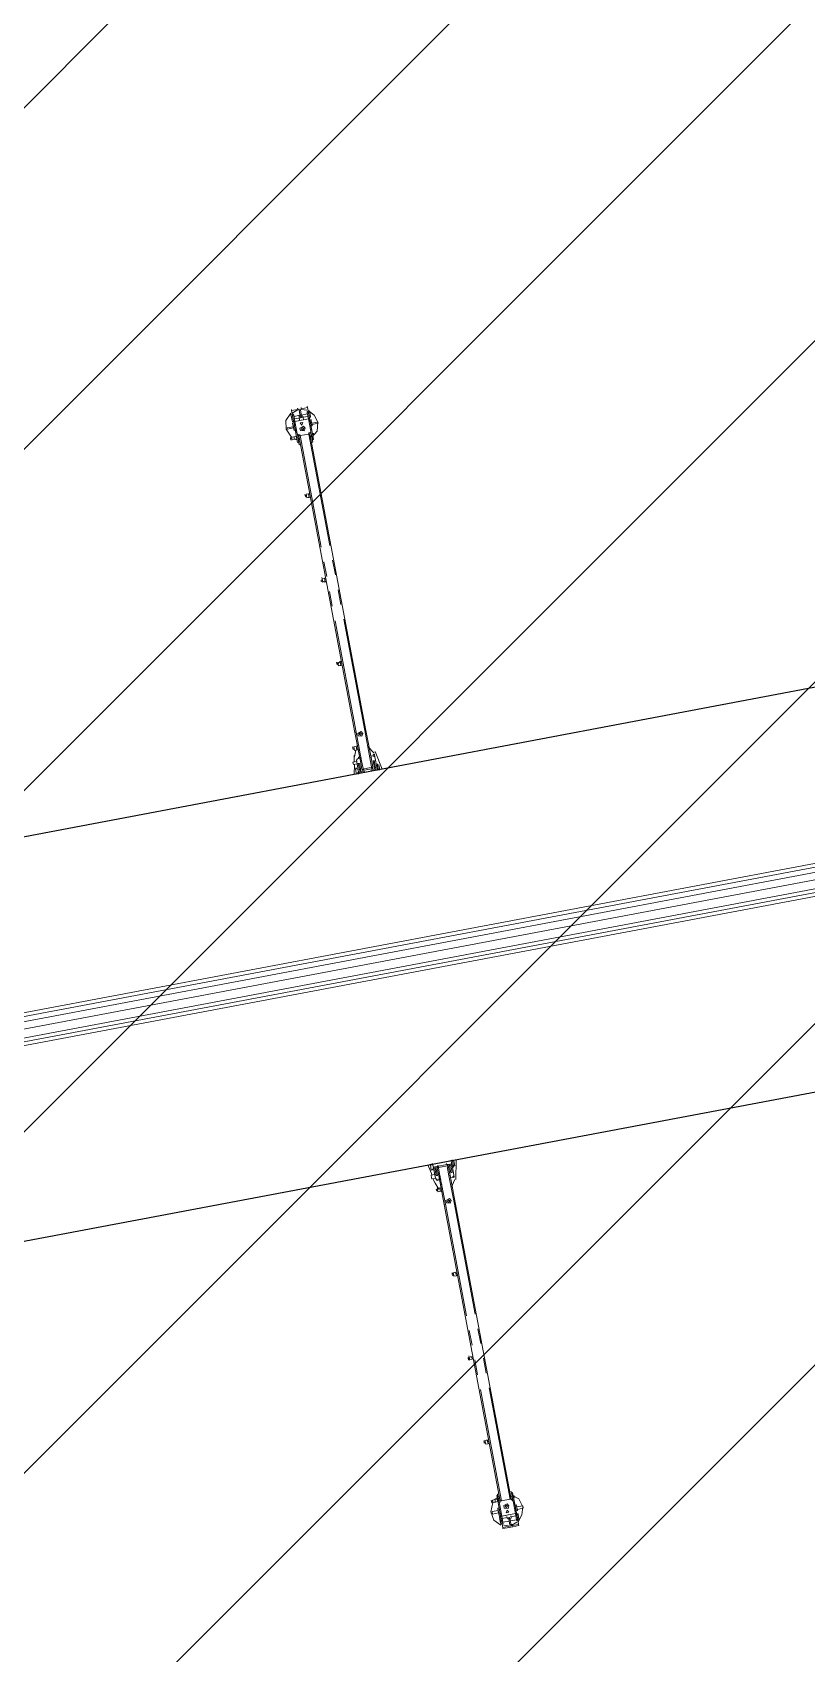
# Model space of a CAD drawing. Extents: x 407440 to 411585, y 6041728 to 6045069.
# Drawn here: x 408407.1 to 408442.7, y 6044236.2 to 6044310.8 of the extents above; entities that cross this region are included whole.
import ezdxf

# ---------------------------------------------------------------- set-up
doc = ezdxf.new("R2010")
doc.units = 0
doc.header["$LTSCALE"] = 5
doc.linetypes.add('foc-TIELINE', pattern=[1.875, 1.25, -0.625])
for name, color, linetype in [('P-BUFFER-PURPLE', 187, 'foc-TIELINE'), ('P-PROPOSED-EXISTING-H', 59, 'Continuous'), ('T-TIE', 201, 'foc-TIELINE')]:
    doc.layers.add(name, color=color, linetype=linetype)

# ---------------------------------------------------------------- blocks, each defined once
blk = doc.blocks.new('P-RIG-877')
at = {"layer": 'T-TIE', "linetype": 'ByBlock', "lineweight": 25}
blk.add_lwpolyline([(1.734, 8.496), (1.929, 8.496), (1.94, 28.3), (-1.722, 28.3), (-1.722, 8.496), (0.873, 8.496)], dxfattribs=at)
at = {"layer": 'T-TIE', "linetype": 'ByBlock', "lineweight": 5}
for points in [[(-0.126, 28.208), (-0.138, 4.914)], [(-0.092, 28.208), (-0.103, 4.914)], [(-0.046, 28.208), (-0.057, 4.914)], [(0.103, 28.208), (0.092, 4.914)], [(0.138, 28.208), (0.126, 4.914)], [(0.172, 28.208), (0.161, 4.914)], [(0.023, 27.726), (0.011, 4.914)], [(-5.074, 15.981), (-5.074, 15.97)], [(-4.994, 15.981), (-4.994, 15.97)], [(-4.96, 15.981), (-4.971, 15.981)], [(-1.768, 16.004), (-1.78, 16.004)], [(1.986, 16.004), (1.975, 16.004)], [(5.178, 15.981), (5.166, 15.981)], [(5.212, 15.981), (5.212, 15.97)], [(5.293, 15.981), (5.293, 15.97)], [(5.35, 15.981), (5.339, 15.981), (5.327, 15.981)], [(-5.12, 15.924), (-5.132, 15.924)], [(-5.12, 15.889), (-5.132, 15.889)], [(-5.12, 15.832), (-5.132, 15.832)], [(-5.074, 15.843), (-5.074, 15.832)], [(-4.994, 15.843), (-4.994, 15.832)], [(-4.96, 15.832), (-4.971, 15.832)], [(-3.835, 15.947), (-4.879, 15.947), (-4.891, 15.947)], [(-3.835, 15.866), (-4.879, 15.866), (-4.891, 15.866)], [(-3.697, 15.947), (-3.559, 15.947)], [(-3.697, 15.866), (-3.559, 15.866)], [(-3.421, 15.947), (-3.283, 15.947)], [(-3.421, 15.866), (-3.283, 15.866)], [(-3.146, 15.947), (-2.101, 15.947)], [(-3.146, 15.866), (-2.101, 15.866)], [(-1.848, 15.947), (-1.745, 15.947), (-1.757, 15.947)], [(-1.848, 15.866), (-1.745, 15.866), (-1.757, 15.866)], [(2.067, 15.947), (1.963, 15.947), (1.952, 15.947)], [(2.067, 15.866), (1.963, 15.866), (1.952, 15.866)], [(3.364, 15.947), (2.319, 15.947)], [(3.364, 15.866), (2.319, 15.866)], [(3.639, 15.947), (3.502, 15.947)], [(3.639, 15.866), (3.502, 15.866)], [(3.915, 15.947), (3.777, 15.947)], [(3.915, 15.866), (3.777, 15.866)], [(4.053, 15.947), (5.097, 15.947), (5.086, 15.947)], [(4.053, 15.866), (5.097, 15.866), (5.086, 15.866)], [(5.178, 15.832), (5.166, 15.832)], [(5.212, 15.843), (5.212, 15.832)], [(5.293, 15.843), (5.293, 15.832)], [(5.35, 15.924), (5.339, 15.924)], [(5.339, 15.889), (5.35, 15.889)], [(5.339, 15.832), (5.35, 15.832)]]:
    blk.add_lwpolyline(points, dxfattribs=at)
at = {"layer": 'T-TIE', "linetype": 'ByBlock', "lineweight": 18}
for points in [[(-5.132, 15.981), (-5.12, 15.981)], [(-5.074, 15.97), (-5.017, 15.97), (-5.017, 15.981), (-4.994, 15.981), (-4.983, 15.981), (-5.074, 15.981), (-5.086, 15.981), (-5.086, 15.97)], [(-5.052, 15.981), (-5.04, 15.981)], [(-1.86, 15.981), (-1.871, 15.981), (-1.871, 15.993), (-1.848, 15.993)], [(-1.78, 16.004), (-1.768, 16.004)], [(-1.78, 15.993), (-1.768, 15.993)], [(1.975, 16.004), (1.986, 16.004)], [(5.327, 15.981), (5.339, 15.981)], [(-5.132, 15.832), (-5.12, 15.832)], [(-5.074, 15.901), (-5.109, 15.901), (-5.109, 15.912), (-5.074, 15.912)], [(-5.063, 15.912), (-5.052, 15.912), (-5.063, 15.912), (-5.074, 15.912)], [(-5.074, 15.82), (-5.063, 15.82)], [(-5.04, 15.912), (-5.052, 15.912), (-5.052, 15.901), (-5.04, 15.901)], [(-5.052, 15.82), (-5.04, 15.82)], [(-4.971, 15.901), (-4.994, 15.912), (-4.994, 15.889)], [(-4.994, 15.82), (-4.983, 15.82)], [(-4.983, 15.82), (-4.971, 15.82), (-4.983, 15.82), (-4.948, 15.82)], [(-4.937, 15.924), (-4.96, 15.912), (-4.948, 15.878), (-4.925, 15.878), (-4.914, 15.912)], [(-4.96, 15.82), (-4.948, 15.82)], [(-4.937, 15.912), (-4.948, 15.901), (-4.937, 15.889), (-4.925, 15.901)], [(-4.856, 15.832), (-4.879, 15.832), (-4.879, 15.809), (-4.856, 15.809)], [(-4.868, 15.832), (-4.856, 15.832)], [(-4.305, 15.82), (-4.305, 15.843), (-4.34, 15.843), (-4.34, 15.82)], [(-4.317, 15.809), (-4.317, 15.82), (-4.317, 15.809), (-4.328, 15.809)], [(-4.328, 15.82), (-4.317, 15.82), (-4.317, 15.809), (-4.328, 15.809)], [(-4.305, 15.832), (-4.305, 15.843)], [(-3.525, 15.809), (-3.536, 15.809), (-3.536, 15.82), (-3.536, 15.809), (-3.525, 15.809), (-3.525, 15.82)], [(-3.513, 15.832), (-3.513, 15.843)], [(-2.744, 15.809), (-2.744, 15.82), (-2.744, 15.809), (-2.755, 15.809)], [(-2.732, 15.832), (-2.732, 15.843)], [(-2.078, 15.924), (-2.101, 15.912), (-2.089, 15.878), (-2.067, 15.878), (-2.055, 15.912)], [(-2.078, 15.912), (-2.089, 15.901), (-2.078, 15.889), (-2.067, 15.901)], [(-1.94, 15.832), (-1.94, 15.843)], [(-1.86, 15.866), (-1.848, 15.866), (-1.86, 15.866), (-1.871, 15.866)], [(-1.871, 15.855), (-1.86, 15.855)], [(2.055, 15.866), (2.067, 15.866), (2.078, 15.866), (2.067, 15.866)], [(2.067, 15.866), (2.319, 15.866)], [(2.078, 15.855), (2.089, 15.855)], [(2.17, 15.958), (2.181, 15.958)], [(2.17, 15.809), (2.181, 15.809), (2.181, 15.82), (2.181, 15.809), (2.17, 15.809), (2.17, 15.82)], [(2.296, 15.924), (2.273, 15.912), (2.285, 15.878), (2.308, 15.878), (2.319, 15.912)], [(2.296, 15.912), (2.285, 15.901), (2.296, 15.889), (2.308, 15.901)], [(2.962, 15.809), (2.962, 15.82), (2.962, 15.809), (2.974, 15.809)], [(5.097, 15.832), (5.074, 15.832), (5.074, 15.809), (5.097, 15.809)], [(5.097, 15.82), (5.097, 15.809)], [(5.155, 15.924), (5.132, 15.912), (5.143, 15.878), (5.166, 15.878), (5.178, 15.912)], [(5.155, 15.912), (5.143, 15.901), (5.155, 15.889), (5.166, 15.901)], [(5.166, 15.82), (5.178, 15.82)], [(5.201, 15.82), (5.178, 15.82), (5.189, 15.82), (5.178, 15.82)], [(5.189, 15.901), (5.212, 15.889), (5.212, 15.912)], [(5.189, 15.82), (5.201, 15.82)], [(5.247, 15.82), (5.258, 15.82)], [(5.281, 15.912), (5.293, 15.912), (5.281, 15.912), (5.27, 15.912)], [(5.27, 15.901), (5.27, 15.889), (5.27, 15.901), (5.281, 15.901), (5.293, 15.901), (5.281, 15.901)], [(5.281, 15.82), (5.293, 15.82)], [(5.327, 15.832), (5.339, 15.832)], [(5.339, 15.889), (5.35, 15.889)], [(-1.768, 15.797), (-1.722, 15.797)], [(1.986, 15.797), (1.94, 15.797)]]:
    blk.add_lwpolyline(points, close=True, dxfattribs=at)
at = {"layer": 'T-TIE', "linetype": 'ByBlock', "lineweight": 5}
blk.add_lwpolyline([(-5.132, 15.981), (-5.12, 15.981)], close=True, dxfattribs=at)
at = {"layer": 'T-TIE', "linetype": 'ByBlock', "lineweight": 18}
for points in [[(-4.96, 15.981), (-5.12, 15.981), (-4.96, 15.981)], [(-5.12, 15.981), (-5.12, 15.924), (-5.12, 15.981)], [(-5.097, 15.97), (-5.12, 15.901), (-5.097, 15.832)], [(-4.845, 15.97), (-4.891, 16.027), (-4.971, 16.05), (-5.04, 16.027), (-5.097, 15.981)], [(-5.086, 15.993), (-5.074, 15.993), (-5.074, 15.981), (-5.063, 15.981)], [(-4.891, 15.958), (-4.879, 15.958), (-4.902, 15.97), (-5.017, 15.97), (-5.017, 15.843), (-5.074, 15.843), (-5.086, 15.843), (-5.086, 15.832), (-5.074, 15.832)], [(-5.029, 15.993), (-5.074, 15.993), (-5.029, 15.993)], [(-5.063, 15.843), (-5.063, 15.901), (-5.074, 15.901), (-5.063, 15.901), (-5.052, 15.901), (-5.052, 15.889), (-5.052, 15.912), (-5.052, 15.924), (-5.04, 15.924), (-5.04, 15.912), (-5.04, 15.924), (-5.04, 15.97)], [(-5.04, 15.843), (-5.04, 15.889), (-5.04, 15.901), (-5.052, 15.901), (-5.063, 15.901), (-5.063, 15.912), (-5.063, 15.97)], [(-5.029, 15.981), (-5.029, 15.993), (-5.04, 15.993)], [(-4.983, 15.981), (-4.994, 15.981), (-5.04, 15.981)], [(-5.006, 15.993), (-4.994, 15.993), (-4.994, 15.981), (-4.822, 15.981), (-4.822, 15.97), (-4.891, 15.97)], [(-4.948, 15.993), (-4.994, 15.993), (-4.948, 15.993)], [(-4.96, 15.981), (-4.948, 15.981), (-4.948, 15.993), (-4.96, 15.993), (-4.96, 16.05), (-4.971, 16.05), (-4.971, 15.993)], [(-4.925, 15.981), (-4.96, 15.981), (-4.925, 15.981)], [(-4.914, 15.981), (-4.925, 15.981), (-4.948, 15.981), (-4.937, 15.981)], [(-4.925, 15.981), (-4.937, 15.981), (-4.925, 15.981)], [(-4.868, 15.993), (-4.879, 15.993)], [(-4.879, 15.981), (-4.856, 15.981)], [(-4.868, 15.981), (-4.868, 15.993), (-4.868, 15.981)], [(-4.856, 15.958), (-4.856, 15.97), (-4.799, 15.97), (-4.799, 15.958)], [(-1.883, 15.993), (-1.952, 15.947)], [(-1.722, 16.039), (-1.894, 16.004)], [(-1.86, 15.981), (-1.86, 15.958), (-1.871, 15.958)], [(-1.78, 16.004), (-1.768, 16.004), (-1.768, 16.016), (-1.722, 16.016), (-1.722, 16.004), (-1.722, 15.993), (-1.734, 15.993), (-1.848, 15.993)], [(-1.745, 15.981), (-1.814, 15.981), (-1.814, 15.97), (-1.745, 15.97)], [(-1.734, 16.004), (-1.722, 16.004), (-1.768, 16.004), (-1.768, 15.993), (-1.768, 16.004), (-1.768, 15.993), (-1.78, 15.993)], [(-1.734, 15.935), (-1.734, 15.993), (-1.722, 15.993), (-1.768, 15.993), (-1.768, 16.004)], [(-1.734, 15.97), (-1.745, 15.97), (-1.745, 15.981), (-1.734, 15.981)], [(1.986, 15.993), (1.975, 15.993), (1.986, 15.993), (1.998, 15.993), (1.998, 16.004), (1.986, 16.004), (1.986, 15.993), (1.986, 16.004), (1.986, 16.016), (1.94, 16.016), (1.94, 16.004), (1.94, 15.993), (1.929, 15.993)], [(1.929, 16.004), (1.94, 16.004), (1.986, 16.004), (1.986, 15.993), (1.94, 15.993), (1.963, 15.993), (1.963, 15.935)], [(1.94, 16.039), (2.112, 16.004)], [(2.067, 15.993), (1.963, 15.993)], [(1.963, 15.97), (1.975, 15.97), (1.975, 15.981), (1.963, 15.981)], [(1.975, 15.981), (2.044, 15.981), (2.044, 15.97), (1.975, 15.97)], [(2.078, 15.981), (2.089, 15.981), (2.089, 15.993), (2.067, 15.993), (2.089, 15.981), (2.089, 15.958), (2.078, 15.958)], [(2.181, 15.947), (2.112, 15.993)], [(5.074, 15.958), (5.074, 15.97), (5.029, 15.97), (5.029, 15.958)], [(5.109, 15.97), (5.04, 15.97), (5.04, 15.981), (5.212, 15.981), (5.201, 15.981), (5.189, 15.981)], [(5.316, 15.981), (5.258, 16.027), (5.189, 16.05), (5.109, 16.027), (5.063, 15.97)], [(5.086, 15.993), (5.074, 15.993)], [(5.097, 15.981), (5.074, 15.981)], [(5.086, 15.981), (5.086, 15.993), (5.086, 15.981)], [(5.212, 15.981), (5.235, 15.981), (5.235, 15.97), (5.293, 15.97), (5.293, 15.912), (5.327, 15.912), (5.327, 15.901), (5.293, 15.901), (5.293, 15.843), (5.235, 15.843), (5.235, 15.97), (5.12, 15.97), (5.097, 15.958), (5.086, 15.958)], [(5.143, 15.981), (5.155, 15.981), (5.178, 15.981), (5.166, 15.981), (5.166, 15.993), (5.155, 15.993)], [(5.155, 15.981), (5.178, 15.981), (5.155, 15.981)], [(5.155, 15.981), (5.178, 15.981)], [(5.166, 15.993), (5.212, 15.993), (5.166, 15.993)], [(5.258, 15.981), (5.212, 15.981), (5.212, 15.993), (5.201, 15.993), (5.201, 16.05), (5.178, 16.05), (5.178, 15.993)], [(5.178, 15.981), (5.339, 15.981), (5.178, 15.981)], [(5.201, 15.981), (5.293, 15.981), (5.304, 15.981), (5.304, 15.97), (5.293, 15.97)], [(5.27, 15.981), (5.258, 15.981), (5.247, 15.981), (5.247, 15.993), (5.235, 15.993)], [(5.247, 15.993), (5.293, 15.993), (5.247, 15.993)], [(5.258, 15.924), (5.258, 15.97)], [(5.281, 15.993), (5.293, 15.993), (5.293, 15.981), (5.281, 15.981)], [(5.316, 15.832), (5.339, 15.901), (5.316, 15.97)], [(5.327, 15.924), (5.339, 15.924), (5.35, 15.924), (5.35, 15.981)], [(5.339, 15.981), (5.339, 15.924), (5.339, 15.889), (5.339, 15.832)], [(-5.12, 15.924), (-5.132, 15.924)], [(-5.12, 15.889), (-5.12, 15.924), (-5.12, 15.889)], [(-5.12, 15.889), (-5.12, 15.832), (-5.12, 15.889)], [(-5.12, 15.832), (-4.96, 15.832), (-5.12, 15.832)], [(-4.868, 15.809), (-4.879, 15.809), (-4.879, 15.82), (-4.879, 15.809), (-4.879, 15.786), (-4.96, 15.752), (-5.04, 15.763), (-5.097, 15.82)], [(-5.086, 15.832), (-5.086, 15.82), (-5.017, 15.82), (-5.017, 15.832)], [(-5.063, 15.832), (-5.074, 15.832), (-4.983, 15.832), (-4.994, 15.832), (-4.822, 15.832), (-4.822, 15.843), (-4.891, 15.843)], [(-5.04, 15.912), (-5.052, 15.912), (-5.063, 15.912), (-5.063, 15.901)], [(-5.052, 15.889), (-5.063, 15.889)], [(-5.052, 15.832), (-5.04, 15.832), (-5.052, 15.832), (-5.052, 15.82), (-5.063, 15.82), (-5.04, 15.82), (-5.063, 15.82), (-5.052, 15.82), (-5.063, 15.82)], [(-5.052, 15.924), (-5.052, 15.912), (-5.052, 15.901)], [(-5.04, 15.901), (-5.04, 15.889), (-5.052, 15.889), (-5.04, 15.889), (-5.017, 15.889)], [(-5.017, 15.878), (-5.017, 15.901), (-5.017, 15.924), (-5.04, 15.924), (-5.04, 15.889)], [(-4.983, 15.832), (-4.994, 15.832), (-5.04, 15.832), (-5.006, 15.832), (-5.006, 15.82), (-4.937, 15.82), (-4.937, 15.832), (-4.948, 15.832), (-4.96, 15.832)], [(-5.029, 15.843), (-5.017, 15.843), (-5.017, 15.832), (-4.994, 15.832)], [(-4.891, 15.855), (-4.879, 15.855), (-4.902, 15.843), (-5.017, 15.843)], [(-4.994, 15.912), (-4.994, 15.889)], [(-4.96, 15.82), (-4.96, 15.763), (-4.971, 15.763), (-4.971, 15.82), (-4.983, 15.82)], [(-4.925, 15.832), (-4.96, 15.832), (-4.925, 15.832)], [(-4.914, 15.832), (-4.948, 15.832)], [(-4.925, 15.832), (-4.937, 15.832), (-4.925, 15.832)], [(-4.879, 15.832), (-4.891, 15.832)], [(-4.879, 15.958), (-4.879, 15.947), (-4.879, 15.866), (-4.879, 15.855), (-4.879, 15.866), (-4.879, 15.947), (-4.879, 15.958), (-2.101, 15.958), (-2.101, 15.947), (-1.848, 15.947), (-1.848, 15.958), (-1.757, 15.958), (-1.745, 15.947)], [(-2.101, 15.866), (-2.101, 15.855), (-4.879, 15.855)], [(-4.856, 15.855), (-4.856, 15.843), (-4.799, 15.843), (-4.799, 15.855)], [(-4.856, 15.809), (-4.845, 15.832)], [(-4.305, 15.855), (-4.305, 15.843), (-4.34, 15.843), (-4.34, 15.855)], [(-4.317, 15.843), (-4.328, 15.843), (-4.34, 15.843)], [(-4.305, 15.82), (-4.34, 15.82), (-4.305, 15.82)], [(-4.305, 15.855), (-4.305, 15.843), (-4.305, 15.855)], [(-3.548, 15.82), (-3.548, 15.843), (-3.513, 15.843), (-3.525, 15.82), (-3.536, 15.82), (-3.548, 15.82), (-3.559, 15.82)], [(-3.548, 15.855), (-3.548, 15.843), (-3.513, 15.843), (-3.513, 15.855), (-3.513, 15.843), (-3.513, 15.855)], [(-3.525, 15.843), (-3.536, 15.843), (-3.548, 15.843)], [(-3.513, 15.82), (-3.548, 15.82), (-3.513, 15.82)], [(-3.536, 15.82), (-3.513, 15.82)], [(-2.732, 15.855), (-2.732, 15.843), (-2.767, 15.843), (-2.767, 15.855)], [(-2.744, 15.843), (-2.755, 15.843), (-2.767, 15.843), (-2.755, 15.82), (-2.755, 15.809), (-2.744, 15.809), (-2.744, 15.82), (-2.755, 15.82)], [(-2.767, 15.843), (-2.732, 15.843), (-2.732, 15.82), (-2.744, 15.82), (-2.767, 15.82)], [(-2.732, 15.82), (-2.767, 15.82), (-2.732, 15.82)], [(-2.732, 15.855), (-2.732, 15.843), (-2.732, 15.855)], [(-1.848, 15.855), (-2.101, 15.855), (-2.112, 15.855)], [(-1.745, 15.958), (-1.745, 15.947), (-1.745, 15.855), (-1.745, 15.866), (-1.757, 15.855), (-1.848, 15.855), (-1.848, 15.866), (-2.101, 15.866), (-1.848, 15.866), (-1.86, 15.866), (-1.871, 15.866), (-1.86, 15.866)], [(-2.101, 15.958), (-1.848, 15.958)], [(-1.975, 15.866), (-1.986, 15.866)], [(-1.963, 15.958), (-1.952, 15.958), (-1.963, 15.958), (-1.975, 15.958)], [(-1.963, 15.843), (-1.952, 15.843), (-1.963, 15.843), (-1.975, 15.843), (-1.94, 15.843), (-1.94, 15.82), (-1.975, 15.82), (-1.94, 15.82), (-1.975, 15.82), (-1.975, 15.843), (-1.975, 15.855)], [(-1.94, 15.855), (-1.94, 15.843), (-1.94, 15.855), (-1.94, 15.843), (-1.975, 15.843)], [(-1.963, 15.82), (-1.963, 15.809), (-1.952, 15.809), (-1.963, 15.809), (-1.975, 15.809)], [(-1.952, 15.809), (-1.952, 15.82), (-1.952, 15.809), (-1.963, 15.809), (-1.963, 15.82), (-1.952, 15.82)], [(-1.94, 15.866), (-1.952, 15.866)], [(-1.94, 15.832), (-1.883, 15.809)], [(-1.917, 15.866), (-1.929, 15.866)], [(-1.768, 15.82), (-1.722, 15.82), (-1.848, 15.82), (-1.86, 15.832), (-1.86, 15.855), (-1.871, 15.855), (-1.883, 15.855)], [(-1.871, 15.855), (-1.86, 15.855), (-1.871, 15.855), (-1.871, 15.843), (-1.86, 15.843)], [(-1.814, 15.82), (-1.814, 15.786), (-1.837, 15.786), (-1.837, 15.82)], [(-1.745, 15.832), (-1.814, 15.832), (-1.814, 15.843), (-1.745, 15.843)], [(-1.78, 15.797), (-1.768, 15.797), (-1.768, 15.82), (-1.78, 15.82)], [(-1.757, 15.866), (-1.757, 15.935)], [(-1.734, 15.832), (-1.745, 15.832), (-1.745, 15.843), (-1.734, 15.843)], [(-1.734, 15.878), (-1.734, 15.82), (-1.722, 15.82), (-1.722, 15.797), (-1.734, 15.797)], [(1.929, 15.82), (1.94, 15.82), (1.94, 15.797), (1.929, 15.797)], [(2.032, 15.82), (2.032, 15.786), (2.055, 15.786), (2.067, 15.786), (2.067, 15.82), (1.94, 15.82), (1.986, 15.82)], [(1.975, 15.958), (1.963, 15.958), (1.963, 15.947), (1.963, 15.855)], [(5.097, 15.958), (5.097, 15.947), (5.097, 15.866), (5.097, 15.855), (5.097, 15.866), (5.097, 15.947), (5.097, 15.958), (2.319, 15.958), (2.319, 15.947), (2.067, 15.947), (2.067, 15.958), (1.975, 15.958), (1.963, 15.947)], [(1.963, 15.82), (1.963, 15.878)], [(1.975, 15.855), (1.963, 15.855), (1.963, 15.866), (1.975, 15.855), (2.067, 15.855), (2.067, 15.866)], [(1.963, 15.832), (1.975, 15.832), (1.975, 15.843), (1.963, 15.843)], [(1.975, 15.935), (1.975, 15.866)], [(1.975, 15.832), (2.044, 15.832), (2.044, 15.843), (1.975, 15.843)], [(1.975, 15.797), (1.986, 15.797), (1.986, 15.82), (1.975, 15.82)], [(2.089, 15.866), (2.078, 15.866), (2.067, 15.866), (2.055, 15.866)], [(2.319, 15.958), (2.067, 15.958)], [(2.067, 15.855), (2.319, 15.855), (2.308, 15.855)], [(2.067, 15.82), (2.089, 15.832), (2.089, 15.855)], [(2.17, 15.832), (2.112, 15.809), (2.067, 15.797)], [(2.078, 15.843), (2.089, 15.843), (2.089, 15.855), (2.078, 15.855), (2.089, 15.855), (2.078, 15.855)], [(2.147, 15.866), (2.135, 15.866)], [(2.17, 15.866), (2.158, 15.866)], [(2.181, 15.843), (2.17, 15.843), (2.17, 15.832), (2.17, 15.843), (2.17, 15.855), (2.17, 15.843), (2.158, 15.843)], [(2.17, 15.82), (2.17, 15.843), (2.193, 15.843), (2.193, 15.82), (2.17, 15.82), (2.193, 15.82), (2.17, 15.82), (2.158, 15.82)], [(2.17, 15.855), (2.17, 15.843), (2.193, 15.843), (2.193, 15.855)], [(2.193, 15.866), (2.181, 15.866)], [(2.319, 15.866), (2.319, 15.855), (5.097, 15.855)], [(2.974, 15.843), (2.962, 15.843), (2.951, 15.843), (2.951, 15.832), (2.951, 15.843), (2.985, 15.843), (2.985, 15.855)], [(2.951, 15.855), (2.951, 15.843), (2.951, 15.855)], [(2.951, 15.843), (2.951, 15.855)], [(2.951, 15.82), (2.962, 15.82), (2.985, 15.82), (2.985, 15.843), (2.951, 15.843), (2.951, 15.82), (2.962, 15.82), (2.962, 15.809)], [(2.951, 15.809), (2.962, 15.809), (2.974, 15.809), (2.974, 15.82)], [(2.951, 15.82), (2.985, 15.82), (2.951, 15.82)], [(3.731, 15.82), (3.743, 15.82), (3.743, 15.809), (3.754, 15.809), (3.754, 15.82), (3.743, 15.82), (3.743, 15.809), (3.766, 15.809), (3.766, 15.82), (3.754, 15.82), (3.766, 15.82), (3.766, 15.843), (3.743, 15.843), (3.743, 15.82), (3.754, 15.82), (3.766, 15.82)], [(3.754, 15.843), (3.743, 15.843), (3.743, 15.832), (3.743, 15.843), (3.743, 15.855)], [(3.766, 15.855), (3.766, 15.843), (3.743, 15.843), (3.743, 15.855), (3.743, 15.843)], [(3.743, 15.82), (3.766, 15.82), (3.743, 15.82)], [(4.546, 15.843), (4.535, 15.843), (4.523, 15.843), (4.523, 15.832), (4.523, 15.843), (4.558, 15.843), (4.558, 15.855)], [(4.523, 15.855), (4.523, 15.843), (4.523, 15.855)], [(4.523, 15.843), (4.523, 15.855)], [(4.523, 15.82), (4.523, 15.843), (4.558, 15.843), (4.558, 15.82), (4.523, 15.82), (4.535, 15.82), (4.535, 15.809), (4.546, 15.809), (4.546, 15.82), (4.546, 15.809), (4.535, 15.809), (4.523, 15.809)], [(4.523, 15.82), (4.558, 15.82), (4.523, 15.82)], [(4.546, 15.809), (4.535, 15.809), (4.535, 15.82)], [(5.074, 15.855), (5.074, 15.843), (5.029, 15.843), (5.029, 15.855)], [(5.109, 15.843), (5.04, 15.843), (5.04, 15.832), (5.212, 15.832), (5.235, 15.832), (5.235, 15.843), (5.224, 15.843)], [(5.086, 15.809), (5.074, 15.809), (5.063, 15.832), (5.074, 15.832), (5.063, 15.832)], [(5.316, 15.82), (5.258, 15.763), (5.178, 15.752), (5.097, 15.786), (5.086, 15.786), (5.074, 15.786), (5.086, 15.786)], [(5.086, 15.855), (5.097, 15.855), (5.12, 15.843), (5.235, 15.843)], [(5.097, 15.832), (5.086, 15.832)], [(5.201, 15.832), (5.212, 15.832), (5.258, 15.832), (5.224, 15.832), (5.224, 15.82), (5.155, 15.82), (5.155, 15.832), (5.143, 15.832), (5.178, 15.832)], [(5.155, 15.832), (5.178, 15.832), (5.166, 15.832)], [(5.155, 15.832), (5.178, 15.832), (5.155, 15.832)], [(5.339, 15.832), (5.178, 15.832), (5.339, 15.832)], [(5.178, 15.763), (5.201, 15.763), (5.201, 15.82)], [(5.178, 15.763), (5.178, 15.82)], [(5.189, 15.82), (5.178, 15.82)], [(5.189, 15.832), (5.201, 15.832), (5.293, 15.832), (5.281, 15.832)], [(5.212, 15.912), (5.212, 15.889)], [(5.235, 15.878), (5.235, 15.901), (5.235, 15.924)], [(5.304, 15.832), (5.304, 15.82), (5.235, 15.82), (5.235, 15.832)], [(5.247, 15.924), (5.27, 15.924), (5.27, 15.889), (5.258, 15.889), (5.27, 15.889)], [(5.258, 15.843), (5.258, 15.889), (5.27, 15.889), (5.247, 15.889)], [(5.258, 15.82), (5.27, 15.82), (5.258, 15.82), (5.27, 15.82), (5.27, 15.832), (5.258, 15.832), (5.247, 15.832)], [(5.258, 15.901), (5.27, 15.901), (5.27, 15.912), (5.27, 15.901), (5.27, 15.912), (5.258, 15.912)], [(5.293, 15.82), (5.258, 15.82), (5.281, 15.82)], [(5.27, 15.924), (5.27, 15.912), (5.27, 15.924)], [(5.27, 15.912), (5.27, 15.924), (5.27, 15.912)], [(5.27, 15.901), (5.27, 15.889), (5.27, 15.901)], [(5.281, 15.912), (5.281, 15.901), (5.281, 15.912)], [(5.293, 15.912), (5.293, 15.901), (5.293, 15.912)], [(5.293, 15.843), (5.304, 15.843), (5.304, 15.832), (5.293, 15.832)], [(5.35, 15.924), (5.35, 15.889), (5.35, 15.832)], [(-4.856, 15.786), (-4.856, 15.809), (-4.879, 15.809), (-4.879, 15.797), (-4.879, 15.809)], [(-4.868, 15.775), (-4.879, 15.775), (-4.868, 15.775), (-4.856, 15.775), (-4.868, 15.775), (-4.856, 15.775), (-4.856, 15.786), (-4.868, 15.786), (-4.856, 15.786), (-4.879, 15.786), (-4.856, 15.786), (-4.879, 15.786)], [(-4.868, 15.775), (-4.868, 15.786), (-4.868, 15.775)], [(-4.328, 15.809), (-4.34, 15.809)], [(-2.755, 15.809), (-2.767, 15.809)], [(-1.894, 15.809), (-1.837, 15.797)], [(-1.814, 15.797), (-1.722, 15.775)], [(-1.768, 15.809), (-1.78, 15.809)], [(-1.722, 15.809), (-1.734, 15.809)], [(1.94, 15.809), (1.929, 15.809)], [(2.032, 15.797), (1.94, 15.775)], [(1.986, 15.809), (1.975, 15.809)], [(3.766, 15.809), (3.754, 15.809)], [(5.074, 15.786), (5.074, 15.809), (5.097, 15.809), (5.097, 15.797), (5.097, 15.809), (5.097, 15.786), (5.097, 15.775), (5.086, 15.775), (5.074, 15.775), (5.086, 15.775), (5.097, 15.775), (5.086, 15.775), (5.097, 15.775)], [(5.074, 15.786), (5.097, 15.786), (5.074, 15.786)], [(5.086, 15.786), (5.086, 15.775), (5.086, 15.786)]]:
    blk.add_lwpolyline(points, dxfattribs=at)

msp = doc.modelspace()

# ---------------------------------------------------------------- hatches: boundary and pattern name
at = {"layer": 'P-PROPOSED-EXISTING-H'}
h = msp.add_hatch(dxfattribs=at)
h.set_pattern_fill('ANSI31', color=256, scale=3.498392, style=0)
h.set_pattern_definition([(45, (-2243.128, 2713.837), (-7.854113246, 7.854113246), [])])
edge = h.paths.add_edge_path()
edge.add_line((408709.29, 6043818.222), (408241.305, 6043729.713))
edge.add_line((408241.305, 6043729.713), (407794.436, 6043645.198))
edge.add_line((407794.436, 6043645.198), (407673.83, 6044282.895))
edge.add_line((407673.83, 6044282.895), (408123.669, 6044351.83))
edge.add_line((408123.669, 6044351.83), (408654.575, 6044433.189))
edge.add_line((408654.575, 6044433.189), (409028.997, 6044539.866))
edge.add_line((409028.997, 6044539.866), (409149.726, 6043901.52))
edge.add_line((409149.726, 6043901.52), (408898.792, 6043854.062))
edge.add_arc((408782.127, 6043952.01), 152.33, 241.43508, 319.98432, ccw=False)

# ---------------------------------------------------------------- linework, layer by layer
at = {"layer": 'P-BUFFER-PURPLE'}
msp.add_circle((408530.04, 6044370.877, -0.107), 250.434, dxfattribs=at)

# ---------------------------------------------------------------- block references
at = {"layer": 'T-TIE', "linetype": 'ByBlock', "xscale": 4.999999999955019, "yscale": 4.999999999955019, "zscale": 4.999999999955019, "rotation": 280.7096999997605}
msp.add_blockref('P-RIG-877', (408346.005, 6044253.532), dxfattribs=at)

doc.saveas('drawing.dxf')
